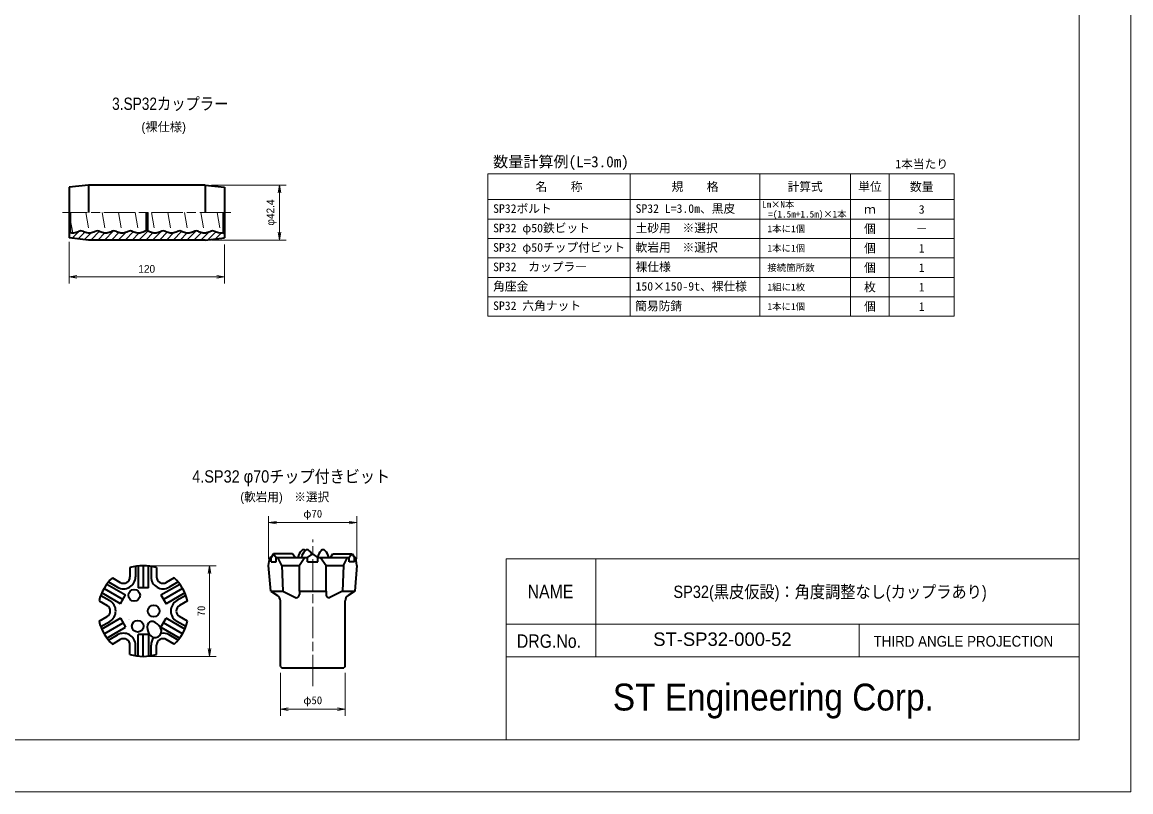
# Model space of a CAD drawing. Units: millimetres at full size, sheet at 1:2. Extents: x 0 to 1680, y 0 to 1188.
# Drawn here: x 824 to 1680, y 0 to 594 of the extents above; entities that cross this region are included whole.
import ezdxf
from ezdxf.enums import TextEntityAlignment as Align

# ---------------------------------------------------------------- set-up
doc = ezdxf.new("R2010")
doc.units = ezdxf.units.MM
doc.header["$LTSCALE"] = 2
doc.linetypes.add('CHAIN', pattern=[18.5, 12, -1.5, 3.5, -1.5])
doc.linetypes.add('DASHED_SPACED', pattern=[12, 6, -6])
for name, color, linetype, lineweight in [('1外形線', 7, 'Continuous', 35), ('2細い実線', 3, 'Continuous', 20), ('3隠れ線', 2, 'DASHED_SPACED', 13), ('4中心線', 1, 'CHAIN', 13), ('6寸法線', 4, 'Continuous', 13), ('7 枠・タイトル', 7, 'Continuous', 13), ('8 数量表', 7, 'Continuous', 13)]:
    doc.layers.add(name, color=color, linetype=linetype, lineweight=lineweight)
doc.styles.add('ＭＳ ゴシック', font='')
doc.styles.add('ＭＳ Ｐゴシック', font='')
doc.styles.get('ＭＳ ゴシック').set_extended_font_data('MS Gothic')
doc.styles.get('ＭＳ Ｐゴシック').set_extended_font_data('MS PGothic')

# ---------------------------------------------------------------- blocks, each defined once
blk = doc.blocks.new('open_arrow')
at = {"color": 0, "linetype": 'Continuous', "lineweight": -2}
blk.add_lwpolyline([(7.5, 1.25), (0, 0), (7.5, -1.25)], dxfattribs=at)

msp = doc.modelspace()

# ---------------------------------------------------------------- hatches: boundary and pattern name
at = {"layer": '2細い実線'}
h = msp.add_hatch(dxfattribs=at)
h.set_pattern_fill('USER', color=256, style=0, pattern_type=2)
h.set_pattern_definition([(45, (1116.605, 262.381), (-2.65165, 2.65165), [])])
h.paths.add_polyline_path([(875.193, 425.841), (860.193, 427.541), (860.193, 430.361), (861.193, 431.361), (861.193, 431.7, 0.1707), (864.841, 431.646), (867.535, 432.55, -0.1632), (871.35, 432.55), (874.044, 431.646, 0.1632), (877.541, 431.646), (877.985, 431.795), (880.235, 432.55, -0.1632), (884.05, 432.55), (886.744, 431.646, 0.1632), (890.241, 431.646), (892.935, 432.55, -0.03916), (893.845, 432.778, -0.12325), (896.75, 432.55), (899.444, 431.646, 0.1632), (902.941, 431.646), (905.635, 432.55, -0.1632), (909.45, 432.55), (912.144, 431.646, 0.1632), (915.641, 431.646), (918.335, 432.55, -0.058), (919.693, 432.836), (919.693, 434.041), (920.693, 434.041), (920.693, 432.844, -0.0622), (922.15, 432.55), (924.844, 431.646, 0.1632), (928.341, 431.646), (931.035, 432.55, -0.1632), (934.85, 432.55), (937.544, 431.646, 0.1632), (941.041, 431.646), (943.735, 432.55, -0.1632), (947.55, 432.55), (950.244, 431.646, 0.1632), (953.741, 431.646), (956.435, 432.55, -0.1632), (960.25, 432.55), (962.944, 431.646, 0.1632), (966.441, 431.646), (969.135, 432.55, -0.1632), (972.95, 432.55), (975.644, 431.646, 0.16573), (979.193, 431.664), (979.193, 431.361), (980.193, 430.361), (980.193, 427.541), (965.193, 425.841), (894.809, 425.841), (877.531, 425.841)])

# ---------------------------------------------------------------- linework, layer by layer
at = {"layer": '1外形線'}
for p, q in [((875.193, 468.241), (860.193, 466.541)), ((860.193, 466.541), (860.193, 427.541)), ((965.193, 468.241), (875.193, 468.241)), ((875.193, 468.241), (875.193, 447.041)), ((965.193, 468.241), (965.193, 447.041)), ((965.193, 468.241), (980.193, 466.541)), ((980.193, 466.541), (980.193, 427.541)), ((861.193, 447.041), (861.193, 431.361)), ((919.693, 447.041), (919.693, 432.836)), ((920.693, 447.041), (920.693, 432.844)), ((979.193, 447.041), (979.193, 431.361)), ((861.193, 431.361), (860.193, 430.361)), ((864.841, 431.646), (867.535, 432.55)), ((871.35, 432.55), (874.044, 431.646)), ((877.541, 431.646), (880.235, 432.55)), ((884.05, 432.55), (886.744, 431.646)), ((890.241, 431.646), (892.935, 432.55)), ((896.75, 432.55), (899.444, 431.646)), ((902.941, 431.646), (905.635, 432.55)), ((909.45, 432.55), (912.144, 431.646)), ((915.641, 431.646), (918.335, 432.55)), ((920.693, 434.041), (919.693, 434.041)), ((922.15, 432.55), (924.844, 431.646)), ((928.341, 431.646), (931.035, 432.55)), ((934.85, 432.55), (937.544, 431.646)), ((941.041, 431.646), (943.735, 432.55)), ((947.55, 432.55), (950.244, 431.646)), ((953.741, 431.646), (956.435, 432.55)), ((960.25, 432.55), (962.944, 431.646)), ((966.441, 431.646), (969.135, 432.55)), ((972.95, 432.55), (975.644, 431.646)), ((979.193, 431.361), (980.193, 430.361)), ((875.193, 425.841), (860.193, 427.541)), ((965.193, 425.841), (875.193, 425.841)), ((965.193, 425.841), (980.193, 427.541)), ((1014.271, 174.787), (1015.161, 180.787)), ((1015.161, 180.787), (1016.261, 180.787)), ((1015.161, 180.787), (1016.261, 180.787)), ((1016.261, 180.787), (1015.161, 180.787)), ((1018.06, 183.587), (1016.261, 180.787)), ((1016.261, 177.587), (1016.261, 180.787)), ((1018.06, 183.587), (1020.257, 180.787)), ((1032.774, 183.587), (1018.065, 183.587)), ((1020.257, 180.787), (1044.38, 180.787)), ((1020.257, 180.787), (1044.38, 180.787)), ((1020.257, 177.587), (1020.257, 180.787)), ((1024.515, 174.787), (1021.506, 180.787)), ((1024.515, 174.787), (1021.506, 180.787)), ((1034.785, 180.787), (1032.774, 183.587)), ((1042.38, 180.787), (1038.123, 174.787)), ((1044.38, 180.787), (1048.38, 183.567)), ((1044.38, 177.587), (1044.38, 180.787)), ((1052.38, 180.787), (1048.38, 183.567)), ((1052.38, 180.787), (1076.503, 180.787)), ((1052.38, 177.587), (1052.38, 180.787)), ((1052.38, 180.787), (1076.503, 180.787)), ((1054.38, 180.787), (1058.637, 174.787)), ((1061.975, 180.787), (1063.972, 183.567)), ((1063.972, 183.567), (1078.7, 183.567)), ((1072.245, 174.787), (1075.254, 180.787)), ((1078.7, 183.567), (1076.503, 180.787)), ((1076.503, 177.587), (1076.503, 180.787)), ((1078.7, 183.567), (1080.5, 180.787)), ((1080.5, 180.787), (1081.599, 180.787)), ((1080.5, 177.587), (1080.5, 180.787)), ((1080.5, 180.787), (1081.599, 180.787)), ((1082.49, 174.787), (1081.599, 180.787)), ((907.269, 173.005), (907.269, 165.952)), ((911.526, 174.024), (911.526, 165.94)), ((913.526, 174.313), (913.526, 157.542)), ((917.526, 174.542), (917.526, 157.542)), ((921.526, 157.542), (921.526, 174.313)), ((923.526, 174.024), (923.526, 165.94)), ((927.782, 173.005), (927.782, 165.952)), ((1016.02, 154.787), (1014.271, 174.787)), ((1016.261, 177.587), (1020.257, 177.587)), ((1024.515, 174.787), (1025.388, 154.787)), ((1024.515, 174.787), (1038.123, 174.787)), ((1038.123, 154.787), (1038.123, 174.787)), ((1044.38, 177.587), (1052.38, 177.587)), ((1058.637, 154.787), (1058.637, 174.787)), ((1058.637, 174.787), (1072.245, 174.787)), ((1072.245, 174.787), (1071.372, 154.787)), ((1080.5, 177.587), (1076.503, 177.587)), ((1082.49, 174.787), (1080.74, 154.787)), ((893.661, 165.144), (899.771, 161.621)), ((941.39, 165.144), (935.28, 161.621)), ((887.206, 157.026), (901.932, 148.534)), ((889.402, 160.377), (903.931, 151.999)), ((890.652, 161.965), (897.655, 157.927)), ((921.526, 157.542), (913.526, 157.542)), ((931.12, 151.999), (945.649, 160.377)), ((947.845, 157.026), (933.119, 148.534)), ((944.399, 161.965), (937.396, 157.927)), ((1016.02, 154.787), (1025.388, 154.787)), ((1016.02, 154.787), (1021.104, 151.484)), ((1025.388, 154.787), (1035.624, 149.787)), ((1038.123, 154.787), (1058.637, 154.787)), ((1038.123, 154.787), (1038.123, 152.286)), ((1058.637, 154.787), (1058.637, 152.286)), ((1071.372, 154.787), (1061.136, 149.787)), ((1071.372, 154.787), (1080.74, 154.787)), ((1080.74, 154.787), (1075.656, 151.484)), ((1078.38, 154.787), (1080.477, 154.787)), ((883.416, 147.387), (889.525, 143.861)), ((884.662, 151.583), (891.663, 147.542)), ((899.934, 145.069), (885.406, 153.447)), ((899.934, 145.069), (903.931, 151.999)), ((931.12, 151.999), (935.117, 145.069)), ((949.645, 153.447), (935.117, 145.069)), ((950.389, 151.583), (943.388, 147.542)), ((951.635, 147.387), (945.526, 143.861)), ((1023.38, 96.787), (1023.38, 147.291)), ((1073.38, 96.787), (1073.38, 147.291)), ((883.416, 131.697), (889.525, 135.223)), ((884.662, 127.501), (891.663, 131.542)), ((899.934, 134.015), (885.406, 125.637)), ((887.206, 122.058), (901.932, 130.55)), ((899.934, 134.015), (903.931, 127.085)), ((931.12, 127.085), (935.117, 134.015)), ((947.845, 122.058), (933.119, 130.55)), ((949.645, 125.637), (935.117, 134.015)), ((950.389, 127.501), (943.388, 131.542)), ((951.635, 131.697), (945.526, 135.223)), ((889.402, 118.707), (903.931, 127.085)), ((890.652, 117.119), (897.655, 121.157)), ((921.526, 121.542), (913.526, 121.542)), ((913.526, 104.771), (913.526, 121.542)), ((917.526, 104.542), (917.526, 121.542)), ((921.526, 121.542), (921.526, 104.771)), ((931.12, 127.085), (945.649, 118.707)), ((944.399, 117.119), (937.396, 121.157)), ((893.661, 113.94), (899.771, 117.464)), ((907.269, 106.079), (907.269, 113.132)), ((911.526, 105.06), (911.526, 113.144)), ((923.526, 105.06), (923.526, 113.144)), ((927.782, 106.079), (927.782, 113.132)), ((941.39, 113.94), (935.28, 117.464)), ((1023.38, 96.787), (1024.38, 95.787)), ((1024.38, 95.787), (1072.38, 95.787)), ((1073.38, 96.787), (1072.38, 95.787))]:
    msp.add_line(p, q, dxfattribs=at)
for centre in [(910.523, 151.663), (925.526, 139.542), (913.247, 127.797)]:
    msp.add_circle(centre, 4.5, dxfattribs=at)
for centre, radius, start, end in [((863.093, 436.861), 5.5, 249.79045, 288.53784), ((869.443, 426.861), 6, 71.46216, 108.53784), ((875.793, 436.861), 5.5, 251.46216, 288.53784), ((882.143, 426.861), 6, 71.46216, 108.53784), ((888.493, 436.861), 5.5, 251.46216, 288.53784), ((894.843, 426.861), 6, 71.46216, 108.53784), ((901.193, 436.861), 5.5, 251.46216, 288.53784), ((907.543, 426.861), 6, 71.46216, 108.53784), ((913.893, 436.861), 5.5, 251.46216, 288.53784), ((920.243, 426.861), 6, 95.2595, 108.53784), ((920.243, 426.861), 6, 71.46216, 85.69878), ((926.593, 436.861), 5.5, 251.46216, 288.53784), ((932.943, 426.861), 6, 71.46216, 108.53784), ((939.293, 436.861), 5.5, 251.46216, 288.53784), ((945.643, 426.861), 6, 71.46216, 108.53784), ((951.993, 436.861), 5.5, 251.46216, 288.53784), ((958.343, 426.861), 6, 71.46216, 108.53784), ((964.693, 436.861), 5.5, 251.46216, 288.53784), ((971.043, 426.861), 6, 71.46216, 108.53784), ((977.393, 436.861), 5.5, 251.46216, 289.10332), ((1046.8, 178.999), 10, 134.72596, 169.69931), ((1049.52, 178.999), 10, 134.72596, 169.69931), ((1041.35, 184.887), 2, 47.15038, 142.53092), ((1044.07, 184.887), 2, 37.46908, 142.53092), ((1038.62, 178.999), 10, 24.31832, 45.27404), ((1061.83, 178.999), 10, 134.72596, 168.30909), ((1056.38, 184.887), 2, 37.46908, 142.53092), ((1056.38, 184.887), 2, 46.56746, 133.43254), ((1050.93, 178.999), 10, 10.30069, 45.27404), ((917.526, 139.542), 35, 72.95921, 107.04079), ((917.526, 139.542), 35, 72.95921, 107.04079), ((917.526, 139.542), 35, 132.98887, 167.04758), ((902.276, 165.94), 9.25, 240.02966, 0), ((902.269, 165.952), 5, 240.02966, 0), ((932.776, 165.94), 9.25, 180, 299.97034), ((932.782, 165.952), 5, 180, 299.97034), ((917.526, 139.542), 35, 12.95242, 47.01113), ((887.039, 139.531), 9.25, 0.07124, 60.00679), ((948.012, 139.531), 9.25, 119.99321, 179.92876), ((1018.38, 147.291), 5, 0, 56.98559), ((1035.547, 152.364), 2.578, 271.72383, 1.72383), ((1061.213, 152.364), 2.578, 178.27617, 268.27617), ((1078.38, 147.291), 5, 123.01441, 180), ((887.026, 139.531), 5, 0.02162, 60.00679), ((887.026, 139.554), 5, 299.99321, 359.97838), ((887.039, 139.554), 9.25, 299.99321, 359.92876), ((948.012, 139.554), 9.25, 180.07124, 240.00679), ((948.026, 139.531), 5, 119.99321, 179.97838), ((948.026, 139.554), 5, 180.02162, 240.00679), ((917.526, 139.542), 35, 192.95242, 227.01113), ((917.526, 139.542), 12.5, 209.97034, 210.03347), ((917.53, 139.535), 12.5, 209.93306, 209.99619), ((917.526, 139.542), 35, 312.98887, 347.04758), ((902.276, 113.144), 9.25, 0, 119.97034), ((917.526, 139.542), 14, 268.44038, 270), ((917.53, 139.535), 12.5, 269.98135, 270.70047), ((926.508, 123.993), 5, 210.01483, 30.01483), ((932.776, 113.144), 9.25, 60.02966, 99.82196), ((902.269, 113.132), 5, 0, 119.97034), ((932.776, 113.144), 9.25, 140.20769, 180), ((932.782, 113.132), 5, 60.02966, 180), ((917.526, 139.542), 35, 252.95921, 287.04079)]:
    msp.add_arc(centre, radius, start, end, dxfattribs=at)
msp.add_ellipse((926.508, 123.993), major_axis=(4.057, -7.022), ratio=0.616523, start_param=1.5707963, end_param=4.712389, dxfattribs=at)
at = {"layer": '3隠れ線'}
for p, q in [((873.061, 447.041), (875.793, 431.361)), ((885.761, 447.041), (888.493, 431.361)), ((898.461, 447.041), (901.193, 431.361)), ((911.161, 447.041), (913.893, 431.361)), ((923.861, 447.041), (926.593, 431.361)), ((936.561, 447.041), (939.293, 431.361)), ((949.261, 447.041), (951.993, 431.361)), ((961.961, 447.041), (964.693, 431.361)), ((974.661, 447.041), (977.393, 431.361)), ((861.193, 442.267), (863.093, 431.361))]:
    msp.add_line(p, q, dxfattribs=at)
at = {"layer": '4中心線'}
for p, q in [((985.193, 447.041), (855.193, 447.041)), ((1048.38, 81.662), (1048.38, 194.693))]:
    msp.add_line(p, q, dxfattribs=at)
at = {"layer": '6寸法線'}
for p, q in [((970.273, 468.241), (1027.862, 468.241)), ((1022.782, 425.841), (1022.782, 468.241)), ((860.193, 424.461), (860.193, 392.299)), ((970.273, 425.841), (1027.862, 425.841)), ((980.193, 422.461), (980.193, 392.299)), ((860.193, 397.379), (980.193, 397.379)), ((1014.271, 179.867), (1014.271, 212.829)), ((1014.271, 207.749), (1082.49, 207.749)), ((1082.49, 179.867), (1082.49, 212.829)), ((922.606, 174.542), (973.749, 174.542)), ((968.669, 174.542), (968.669, 104.542)), ((922.606, 104.542), (973.749, 104.542)), ((1023.38, 91.707), (1023.38, 58.654)), ((1073.38, 91.707), (1073.38, 58.654)), ((1023.38, 63.734), (1073.38, 63.734))]:
    msp.add_line(p, q, dxfattribs=at)
at = {"layer": '7 枠・タイトル'}
for p, q in [((1680, 1188), (1680, 0)), ((1640, 1148), (1640, 40)), ((1197.682, 179.696), (1640, 179.696)), ((1197.682, 179.696), (1197.682, 40)), ((1267.053, 179.696), (1267.053, 104.244)), ((1197.682, 129.394), (1640, 129.394)), ((1470.131, 129.394), (1470.131, 104.244)), ((1197.682, 104.244), (1640, 104.244)), ((40, 40), (1640, 40)), ((0, 0), (1680, 0))]:
    msp.add_line(p, q, dxfattribs=at)
at = {"layer": '8 数量表'}
for p, q in [((1183.543, 477.023), (1543.543, 477.023)), ((1183.543, 477.023), (1183.543, 367.023)), ((1293.543, 477.023), (1293.543, 367.023)), ((1393.543, 477.023), (1393.543, 367.023)), ((1463.543, 477.023), (1463.543, 367.023)), ((1493.543, 477.023), (1493.543, 367.023)), ((1543.543, 477.023), (1543.543, 367.023)), ((1183.543, 457.023), (1543.543, 457.023)), ((1183.543, 442.023), (1543.543, 442.023)), ((1183.543, 427.023), (1543.543, 427.023)), ((1183.543, 427.023), (1543.543, 427.023)), ((1183.543, 412.023), (1543.543, 412.023)), ((1183.543, 397.023), (1543.543, 397.023)), ((1183.543, 382.023), (1543.543, 382.023)), ((1183.543, 367.023), (1543.543, 367.023))]:
    msp.add_line(p, q, dxfattribs=at)

# ---------------------------------------------------------------- block references
at = {"layer": '6寸法線', "xscale": 0.8, "yscale": 0.8}
for p, rotation in [((1022.782, 468.241), 270), ((1022.782, 425.841), 90), ((980.193, 397.379), 180), ((1082.49, 207.749), 180), ((968.669, 174.542), 270), ((968.669, 104.542), 90), ((1073.38, 63.734), 180)]:
    msp.add_blockref('open_arrow', p, dxfattribs=dict(at, rotation=rotation))
for p in [(860.193, 397.379), (1014.271, 207.749), (1023.38, 63.734)]:
    msp.add_blockref('open_arrow', p, dxfattribs=at)

# ---------------------------------------------------------------- texts
at = {"layer": '6寸法線'}
for s, height, style, p in [('φ42.4', 5.938, 'ＭＳ Ｐゴシック', (1015.679, 447.092)), ('70', 6.076, 'ＭＳ ゴシック', (962.269, 139.542))]:
    msp.add_text(s, height=height, rotation=90, dxfattribs=dict(at, style=style)).set_placement(p, align=Align.MIDDLE_CENTER)
for s, height, style, p in [('120', 5.938, 'ＭＳ Ｐゴシック', (920.193, 403.579)), ('φ70', 6.076, 'ＭＳ ゴシック', (1048.38, 214.668)), ('φ50', 6.076, 'ＭＳ ゴシック', (1048.38, 70.654))]:
    msp.add_text(s, height=height, dxfattribs=dict(at, style=style)).set_placement(p, align=Align.MIDDLE_CENTER)
at = {"layer": '7 枠・タイトル', "style": 'ＭＳ Ｐゴシック', "width": 0.85}
msp.add_text('3.SP32カップラー', height=9.501, dxfattribs=at).set_placement((983.206, 531.055), align=Align.MIDDLE_RIGHT)
at = {"layer": '7 枠・タイトル', "style": 'ＭＳ Ｐゴシック'}
msp.add_text('(裸仕様)', height=6.928, dxfattribs=at).set_placement((933.295, 513.252), align=Align.MIDDLE_CENTER)
for s, height, width, p in [('4.SP32 φ70チップ付きビット', 9.501, 0.9, (1031.701, 243.396)), ('(軟岩用)\u3000※選択', 6.928, 0.95, (1026.779, 227.637)), ('SP32(黒皮仮設)：角度調整なし(カップラあり)', 9.556, 0.9, (1447.783, 154.362))]:
    msp.add_text(s, height=height, dxfattribs=dict(at, width=width)).set_placement(p, align=Align.MIDDLE_CENTER)
for s, height, width, p in [('NAME', 10.37, 0.9, (1214.305, 146.302)), ('DRG.No.', 10.37, 0.9, (1205.966, 108.035)), ('ST-SP32-000-52', 10.37, 1.05, (1311.222, 109.507)), ('THIRD ANGLE PROJECTION', 8.297, 0.95, (1481.382, 109.523)), ('ST Engineering Corp.', 20.74, 0.95, (1280.076, 56.531))]:
    msp.add_text(s, height=height, dxfattribs=dict(at, width=width)).set_placement(p, align=Align.BOTTOM_LEFT)
at = {"layer": '8 数量表', "style": 'ＭＳ ゴシック'}
for s, height, p in [('数量計算例(L=3.0m)', 8.545, (1187.615, 479.46)), ('SP32ボルト', 6.646, (1187.615, 444.824)), ('SP32 L=3.0m、黒皮', 6.646, (1297.615, 444.824)), ('SP32 φ50鉄ビット', 6.646, (1187.615, 429.824)), ('土砂用\u3000※選択', 6.646, (1297.615, 429.824)), ('SP32 φ50チップ付ビット', 6.646, (1187.615, 414.824)), ('軟岩用\u3000※選択', 6.646, (1297.615, 414.824)), ('SP32\u3000カップラ―', 6.646, (1187.615, 399.824)), ('裸仕様', 6.646, (1297.615, 399.824)), ('角座金', 6.646, (1187.615, 384.824)), ('150×150-9t、裸仕様', 6.646, (1297.615, 384.824)), ('SP32 六角ナット', 6.646, (1187.615, 369.824)), ('簡易防錆', 6.646, (1297.324, 369.626))]:
    msp.add_text(s, height=height, dxfattribs=at).set_placement(p, align=Align.BOTTOM_LEFT)
for s, height, p in [('1本当たり', 6.646, (1518.543, 484.523)), ('名\u3000  称', 6.646, (1238.543, 467.023)), ('規\u3000\u3000格', 6.646, (1343.543, 467.023)), ('計算式', 6.646, (1428.543, 467.023)), ('単位', 6.646, (1478.543, 467.023)), ('数量', 6.646, (1518.543, 467.023)), (' =(1.5m+1.5m)×1本', 5.222, (1428.543, 445.852)), ('ｍ', 6.646, (1478.543, 449.523)), ('3', 6.646, (1518.543, 449.523)), ('個', 6.646, (1478.543, 434.523)), ('－', 6.646, (1518.543, 434.523)), ('個', 6.646, (1478.543, 419.523)), ('1', 6.646, (1518.543, 419.523)), ('個', 6.646, (1478.543, 404.523)), ('1', 6.646, (1518.543, 404.523)), ('枚', 6.646, (1478.543, 389.523)), ('1', 6.646, (1518.543, 389.523)), ('個', 6.646, (1478.543, 374.523)), ('1', 6.646, (1518.543, 374.523))]:
    msp.add_text(s, height=height, dxfattribs=at).set_placement(p, align=Align.MIDDLE_CENTER)
for s, p in [('Lm×N本', (1420.256, 453.352)), ('1本に1個', (1428.543, 434.523)), ('1本に1個', (1428.543, 419.523)), ('接続箇所数', (1435.848, 404.523)), ('1組に1枚', (1428.543, 389.523)), ('1本に1個', (1428.543, 374.523))]:
    msp.add_text(s, height=5.222, dxfattribs=at).set_placement(p, align=Align.MIDDLE_RIGHT)

doc.saveas('drawing.dxf')
